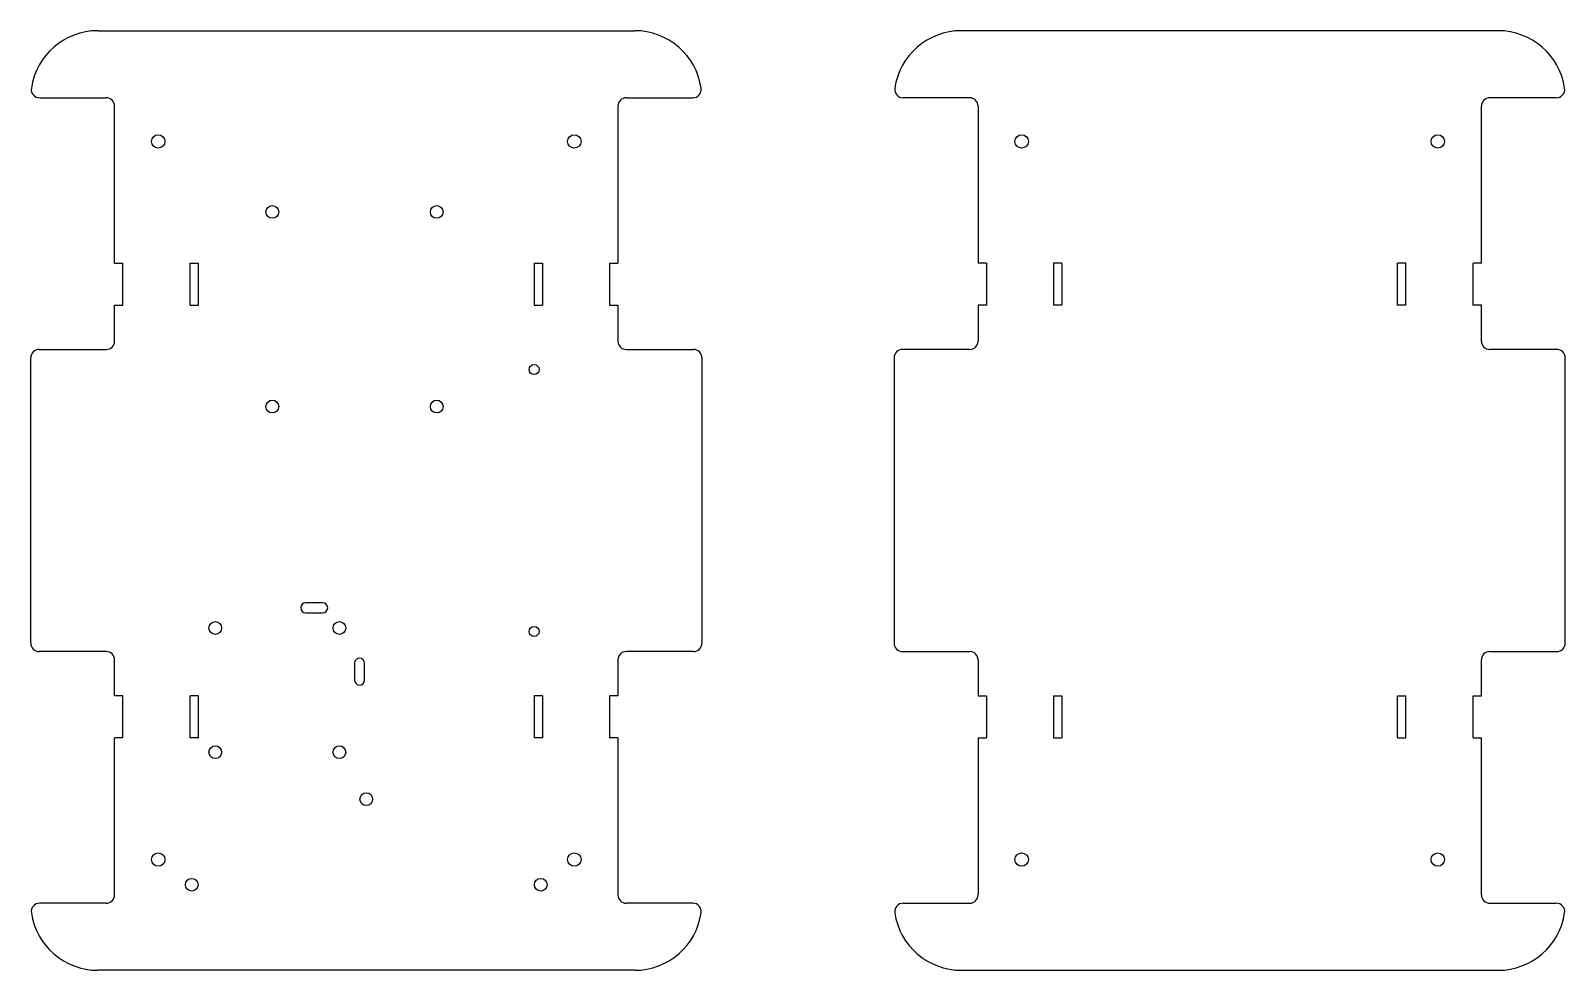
# Model space of a CAD drawing. Header units: centimetres. Extents: x 0 to 45.7, y 1 to 29.
import ezdxf

# ---------------------------------------------------------------- set-up
doc = ezdxf.new("R2010")
doc.units = ezdxf.units.CM
doc.header["$MEASUREMENT"] = 0

msp = doc.modelspace()

# ---------------------------------------------------------------- linework, layer by layer
for p, q in [((2, 29), (18, 29)), ((43.73, 29), (27.73, 29)), ((0, 27), (0, 27)), ((0.268, 27), (2.25, 27)), ((17.75, 27), (19.732, 27)), ((20, 27), (20, 27)), ((25.73, 27), (25.73, 27)), ((27.98, 27), (25.998, 27)), ((45.462, 27), (43.48, 27)), ((45.73, 27), (45.73, 27)), ((2.5, 22.075), (2.5, 26.75)), ((17.5, 26.75), (17.5, 22.075)), ((28.23, 26.75), (28.23, 22.075)), ((43.23, 22.075), (43.23, 26.75)), ((2.5, 22.075), (2.75, 22.075)), ((2.75, 20.825), (2.75, 22.075)), ((4.75, 20.825), (4.75, 22.075)), ((4.75, 22.075), (5, 22.075)), ((5, 20.825), (5, 22.075)), ((15, 22.075), (15, 20.825)), ((15, 22.075), (15.25, 22.075)), ((15.25, 22.075), (15.25, 20.825)), ((17.25, 22.075), (17.25, 20.825)), ((17.25, 22.075), (17.5, 22.075)), ((28.48, 22.075), (28.23, 22.075)), ((28.48, 22.075), (28.48, 20.825)), ((30.73, 22.075), (30.48, 22.075)), ((30.48, 22.075), (30.48, 20.825)), ((30.73, 22.075), (30.73, 20.825)), ((40.98, 22.075), (40.73, 22.075)), ((40.73, 20.825), (40.73, 22.075)), ((40.98, 20.825), (40.98, 22.075)), ((43.23, 22.075), (42.98, 22.075)), ((42.98, 20.825), (42.98, 22.075)), ((2.5, 19.75), (2.5, 20.825)), ((2.5, 20.825), (2.75, 20.825)), ((4.75, 20.825), (5, 20.825)), ((15, 20.825), (15.25, 20.825)), ((17.25, 20.825), (17.5, 20.825)), ((17.5, 20.825), (17.5, 19.75)), ((28.48, 20.825), (28.23, 20.825)), ((28.23, 20.825), (28.23, 19.75)), ((30.73, 20.825), (30.48, 20.825)), ((40.98, 20.825), (40.73, 20.825)), ((43.23, 20.825), (42.98, 20.825)), ((43.23, 19.75), (43.23, 20.825)), ((0, 10.75), (0, 19.25)), ((0.25, 19.5), (2.25, 19.5)), ((17.75, 19.5), (19.75, 19.5)), ((20, 19.25), (20, 10.75)), ((25.73, 19.25), (25.73, 10.75)), ((27.98, 19.5), (25.98, 19.5)), ((45.48, 19.5), (43.48, 19.5)), ((45.73, 10.75), (45.73, 19.25)), ((8.7, 11.95), (8.2, 11.95)), ((8.2, 11.65), (8.7, 11.65)), ((2.25, 10.5), (0.25, 10.5)), ((2.5, 9.175), (2.5, 10.25)), ((9.65, 10.15), (9.65, 9.65)), ((9.95, 9.65), (9.95, 10.15)), ((17.5, 10.25), (17.5, 9.175)), ((19.75, 10.5), (17.75, 10.5)), ((25.98, 10.5), (27.98, 10.5)), ((28.23, 10.25), (28.23, 9.175)), ((43.23, 9.175), (43.23, 10.25)), ((43.48, 10.5), (45.48, 10.5)), ((2.75, 9.175), (2.5, 9.175)), ((2.75, 7.925), (2.75, 9.175)), ((4.75, 7.925), (4.75, 9.175)), ((5, 9.175), (4.75, 9.175)), ((5, 7.925), (5, 9.175)), ((15, 9.175), (15, 7.925)), ((15.25, 9.175), (15, 9.175)), ((15.25, 9.175), (15.25, 7.925)), ((17.25, 9.175), (17.25, 7.925)), ((17.5, 9.175), (17.25, 9.175)), ((28.23, 9.175), (28.48, 9.175)), ((28.48, 9.175), (28.48, 7.925)), ((30.48, 9.175), (30.48, 7.925)), ((30.48, 9.175), (30.73, 9.175)), ((30.73, 9.175), (30.73, 7.925)), ((40.73, 9.175), (40.98, 9.175)), ((40.73, 7.925), (40.73, 9.175)), ((40.98, 7.925), (40.98, 9.175)), ((42.98, 9.175), (43.23, 9.175)), ((42.98, 7.925), (42.98, 9.175)), ((2.5, 3.25), (2.5, 7.925)), ((2.75, 7.925), (2.5, 7.925)), ((5, 7.925), (4.75, 7.925)), ((15.25, 7.925), (15, 7.925)), ((17.5, 7.925), (17.25, 7.925)), ((17.5, 7.925), (17.5, 3.25)), ((28.23, 7.925), (28.23, 3.25)), ((28.23, 7.925), (28.48, 7.925)), ((30.48, 7.925), (30.73, 7.925)), ((40.73, 7.925), (40.98, 7.925)), ((42.98, 7.925), (43.23, 7.925)), ((43.23, 3.25), (43.23, 7.925)), ((0, 3), (0, 3)), ((2.25, 3), (0.268, 3)), ((19.732, 3), (17.75, 3)), ((20, 3), (20, 3)), ((25.73, 3), (25.73, 3)), ((25.998, 3), (27.98, 3)), ((43.48, 3), (45.462, 3)), ((45.73, 3), (45.73, 3)), ((18, 1), (2, 1)), ((27.73, 1), (43.73, 1))]:
    msp.add_line(p, q)
for centre, radius in [((3.8, 25.7), 0.2), ((16.2, 25.7), 0.2), ((29.53, 25.7), 0.2), ((41.93, 25.7), 0.2), ((7.2, 23.6), 0.19), ((12.1, 23.6), 0.19), ((15, 18.9), 0.15), ((7.2, 17.8), 0.19), ((12.1, 17.8), 0.19), ((5.5, 11.2), 0.19), ((9.2, 11.2), 0.19), ((15, 11.1), 0.15), ((5.5, 7.5), 0.19), ((9.2, 7.5), 0.19), ((10, 6.1), 0.19), ((3.8, 4.3), 0.2), ((16.2, 4.3), 0.2), ((29.53, 4.3), 0.2), ((41.93, 4.3), 0.2), ((4.8, 3.55), 0.19), ((15.2, 3.55), 0.19)]:
    msp.add_circle(centre, radius)
for centre, radius, start, end in [((2, 27), 2, 90, 171.7868), ((18, 27), 2, 8.2132, 90), ((27.73, 27), 2, 90, 171.7868), ((43.73, 27), 2, 8.2132, 90), ((0.268, 27.25), 0.25, 171.7868, 270), ((2.25, 26.75), 0.25, 0, 90), ((17.75, 26.75), 0.25, 90, 180), ((19.732, 27.25), 0.25, 270, 8.2132), ((25.998, 27.25), 0.25, 171.7868, 270), ((27.98, 26.75), 0.25, 0, 90), ((43.48, 26.75), 0.25, 90, 180), ((45.462, 27.25), 0.25, 270, 8.2132), ((2.25, 19.75), 0.25, 270, 0), ((17.75, 19.75), 0.25, 180, 270), ((27.98, 19.75), 0.25, 270, 0), ((43.48, 19.75), 0.25, 180, 270), ((0.25, 19.25), 0.25, 90, 180), ((19.75, 19.25), 0.25, 360, 90), ((25.98, 19.25), 0.25, 90, 180), ((45.48, 19.25), 0.25, 0, 90), ((8.2, 11.8), 0.15, 90, 270), ((8.7, 11.8), 0.15, 270, 90), ((0.25, 10.75), 0.25, 180, 270), ((19.75, 10.75), 0.25, 270, 360), ((25.98, 10.75), 0.25, 180, 270), ((45.48, 10.75), 0.25, 270, 0), ((2.25, 10.25), 0.25, 0, 90), ((9.8, 10.15), 0.15, 0, 180), ((17.75, 10.25), 0.25, 90, 180), ((27.98, 10.25), 0.25, 0, 90), ((43.48, 10.25), 0.25, 90, 180), ((9.8, 9.65), 0.15, 180, 0), ((2.25, 3.25), 0.25, 270, 0), ((17.75, 3.25), 0.25, 180, 270), ((27.98, 3.25), 0.25, 270, 0), ((43.48, 3.25), 0.25, 180, 270), ((0.268, 2.75), 0.25, 90, 188.2132), ((19.732, 2.75), 0.25, 351.7868, 90), ((25.998, 2.75), 0.25, 90, 188.2132), ((45.462, 2.75), 0.25, 351.7868, 90), ((2, 3), 2, 188.2132, 270), ((18, 3), 2, 270, 351.7868), ((27.73, 3), 2, 188.2132, 270), ((43.73, 3), 2, 270, 351.7868)]:
    msp.add_arc(centre, radius, start, end)

doc.saveas('drawing.dxf')
